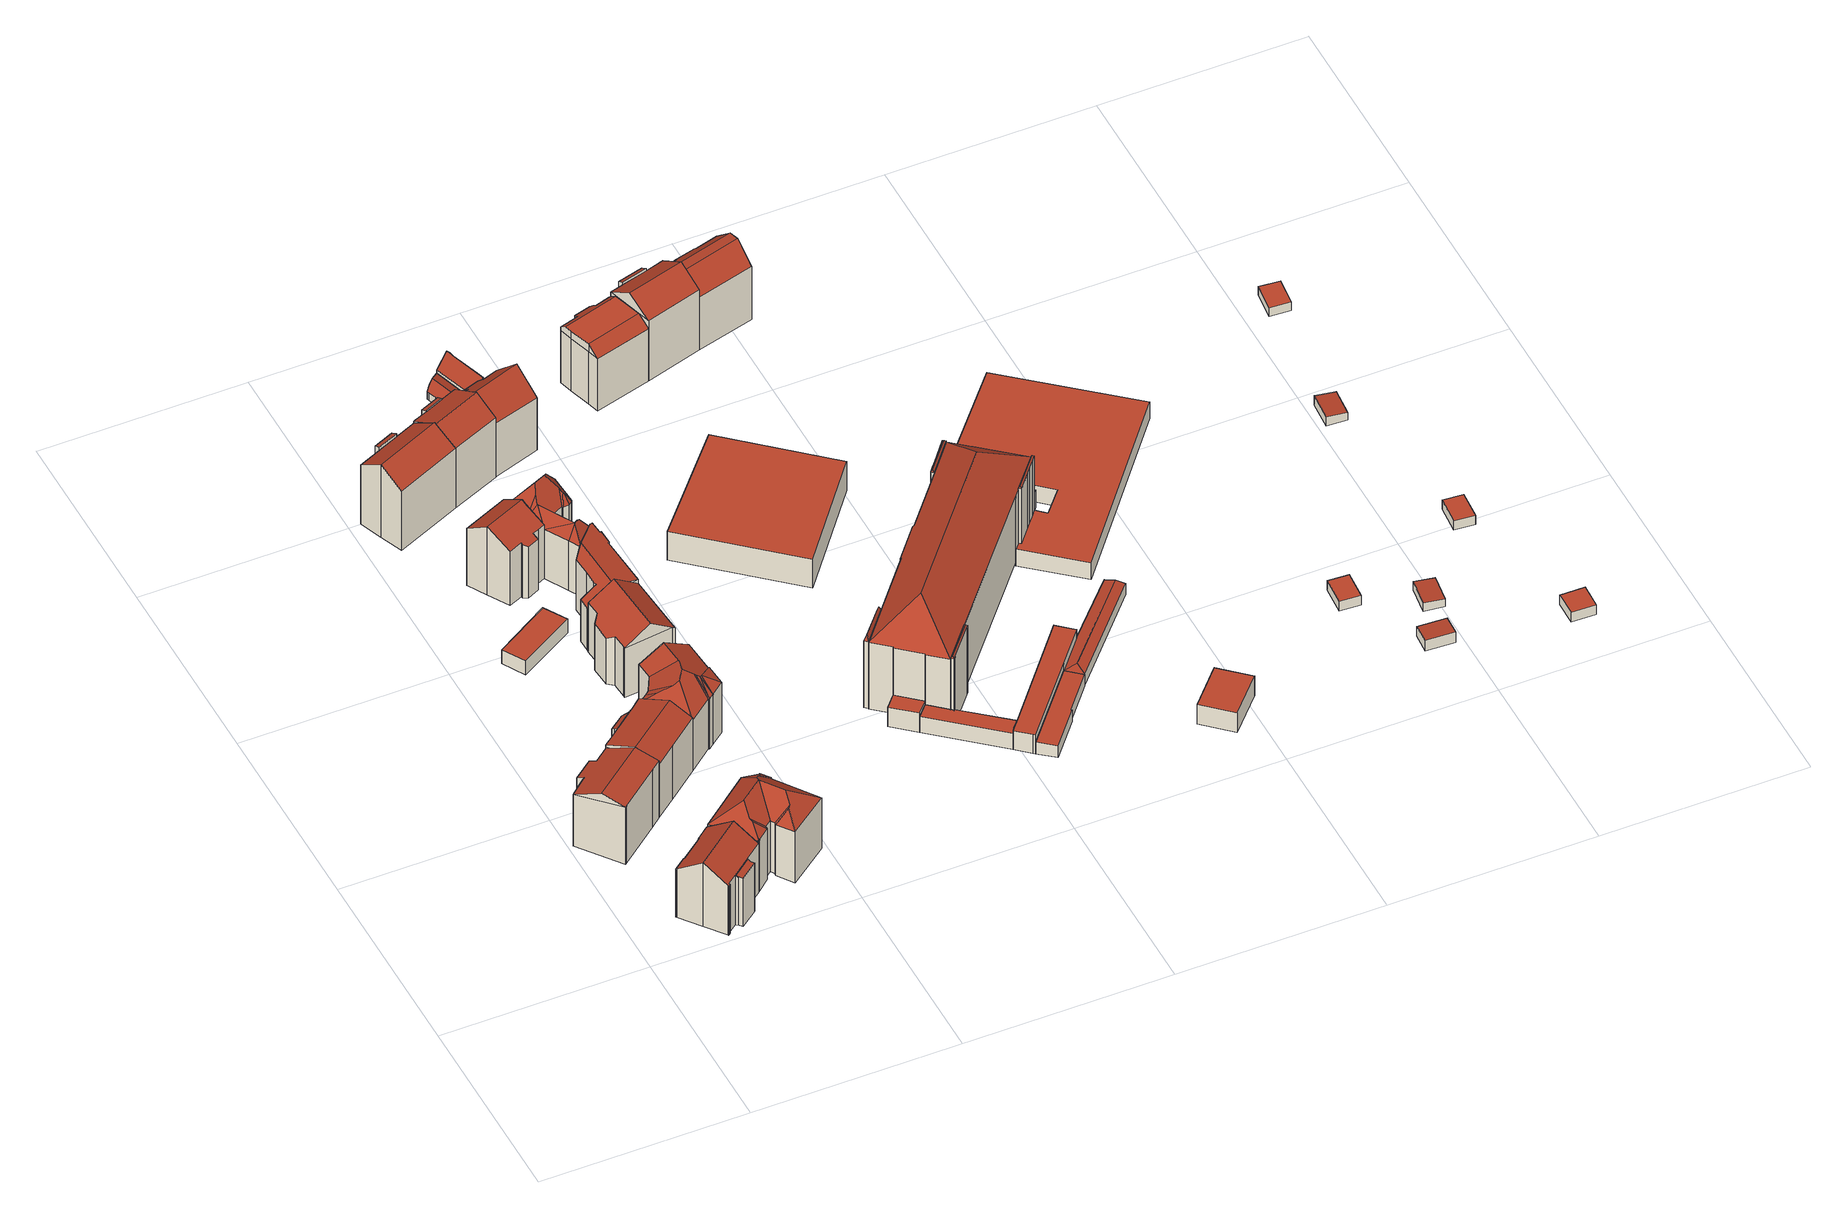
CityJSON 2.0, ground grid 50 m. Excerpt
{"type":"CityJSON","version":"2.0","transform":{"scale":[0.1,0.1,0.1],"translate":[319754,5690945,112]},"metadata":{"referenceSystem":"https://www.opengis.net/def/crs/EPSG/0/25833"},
"CityObjects":{
"building1":{"type":"Building","attributes":{"Dachtyp_tdc":"tdcFreeFormRoof","Gemeindeschluessel":14713000,"Dachneigung":24.59,"QualitaetDacherkennung":32,"Geometrietyp2DReferenz":"3000","function":"31001_9998","roofType":"5000","measuredHeight":18.33},"geometry":[{"type":"MultiSurface","lod":"2","boundaries":[[[0,1,2,3]],[[1,4,5,2]],[[4,6,7,5]],[[6,8,9,7]],[[8,10,11,9]],[[10,12,13,11]],[[12,14,15,13]],[[14,16,17,15]],[[16,18,19,17]],[[18,20,21,19]],[[20,22,23,21]],[[22,0,3,23]],[[16,14,24,25,20,18]],[[24,12,10,8,6,4,1,0,22,25]],[[14,12,24]],[[22,20,25]],[[3,2,5,7,9,11,13,15,17,19,21,23]]],"semantics":{"surfaces":[{"type":"WallSurface"},{"type":"RoofSurface"},{"type":"GroundSurface"}],"values":[0,0,0,0,0,0,0,0,0,0,0,0,1,1,0,0,2]}}]},
"building2":{"type":"Building","attributes":{"Gemeindeschluessel":14713000,"Geometrietyp2DReferenz":"3000","function":"31001_9998","roofType":"9999"},"children":["building2-1","building2-2"]},
"building2-1":{"type":"BuildingPart","attributes":{"Dachtyp_tdc":"tdcGableRoof","Dachneigung":35.66,"QualitaetDacherkennung":69,"Geometrietyp2DReferenz":"3000","roofType":"3100","measuredHeight":18.69},"parents":["building2"],"geometry":[{"type":"MultiSurface","lod":"2","boundaries":[[[26,27,28,29]],[[27,30,31,28]],[[30,32,33,31]],[[32,34,35,33]],[[34,36,37,35]],[[36,38,39,37]],[[38,40,41,39]],[[40,42,43,41]],[[42,44,45,43]],[[44,46,47,45]],[[46,48,49,47]],[[48,50,51,49]],[[50,52,53,51]],[[52,54,55,53]],[[54,56,57,55]],[[56,58,59,57]],[[58,60,61,59]],[[60,62,63,61]],[[62,64,63]],[[58,56,54,52,50,48,46,44,42,40]],[[40,38,36,34,32,30,27,26,65,66,62,60,58]],[[67,29,28,31,33,35,37,39,41,43,45,47,49,51,53,55,57,59,61,63]],[[66,68,64,62]],[[68,67,63,64]],[[65,68,66]],[[26,29,67,68,65]]],"semantics":{"surfaces":[{"type":"WallSurface"},{"type":"RoofSurface"},{"type":"GroundSurface"},{"type":"ClosureSurface"}],"values":[0,0,0,0,0,0,0,0,0,0,0,0,0,0,0,0,0,0,0,1,1,2,0,3,0,3]}}]},
"building2-2":{"type":"BuildingPart","attributes":{"Dachtyp_tdc":"tdcPolyFlatRoof","Dachneigung":5.34,"QualitaetDacherkennung":40,"Geometrietyp2DReferenz":"3000","roofType":"2100","measuredHeight":14.3},"parents":["building2"],"geometry":[{"type":"MultiSurface","lod":"2","boundaries":[[[69,70,71,64,68,65,72]],[[29,67,63,73,74,75]],[[64,71,73,63]],[[71,70,74,73]],[[70,69,75,74]],[[69,72,26,29,75]],[[65,26,72]],[[67,29,26,65,68]],[[63,67,68,64]]],"semantics":{"surfaces":[{"type":"RoofSurface"},{"type":"GroundSurface"},{"type":"WallSurface"},{"type":"ClosureSurface"}],"values":[0,1,2,2,2,2,2,3,3]}}]},
"building3":{"type":"Building","attributes":{"Gemeindeschluessel":14713000,"Geometrietyp2DReferenz":"3000","function":"31001_9998","roofType":"9999"},"children":["building3-1","building3-2"]},
"building3-1":{"type":"BuildingPart","attributes":{"Dachtyp_tdc":"tdcPolyFlatRoof","Dachneigung":39.1,"QualitaetDacherkennung":21,"Geometrietyp2DReferenz":"3000","roofType":"2100","measuredHeight":15.84},"parents":["building3"],"geometry":[{"type":"MultiSurface","lod":"2","boundaries":[[[76,77,78,79,80]],[[77,81,82,78]],[[81,83,84,82]],[[83,85,86,87,84]],[[83,81,77,76,85]],[[87,79,78,82,84]],[[80,79,87,86]],[[80,86,85,76]]],"semantics":{"surfaces":[{"type":"WallSurface"},{"type":"RoofSurface"},{"type":"GroundSurface"},{"type":"ClosureSurface"}],"values":[0,0,0,0,1,2,3,3]}}]},
"building3-2":{"type":"BuildingPart","attributes":{"Dachtyp_tdc":"tdcGableRoof","Dachneigung":18.56,"QualitaetDacherkennung":28,"Geometrietyp2DReferenz":"3000","roofType":"3100","measuredHeight":18.37},"parents":["building3"],"geometry":[{"type":"MultiSurface","lod":"2","boundaries":[[[88,89,90,13]],[[89,80,79,90]],[[86,91,92,87]],[[91,93,94,92]],[[93,95,96,94]],[[95,97,98,96]],[[97,99,15,98]],[[99,88,13,15]],[[99,97,95,100,101]],[[102,103,104,101,100,105,106,107]],[[86,85,107,106,91]],[[91,106,105,93]],[[93,105,100,95]],[[99,101,104,88]],[[88,104,103,89]],[[89,103,102,80]],[[102,76,80]],[[13,90,79,87,92,94,96,98,15]],[[87,79,80,86]],[[107,85,76,102]],[[80,76,85,86]]],"semantics":{"surfaces":[{"type":"WallSurface"},{"type":"RoofSurface"},{"type":"GroundSurface"},{"type":"ClosureSurface"}],"values":[0,0,0,0,0,0,0,0,1,1,0,0,0,0,0,0,0,2,3,0,3]}}]},
"building4":{"type":"Building","attributes":{"Dachtyp_tdc":"tdcFreeFormRoof","Gemeindeschluessel":14713000,"Dachneigung":37.75,"QualitaetDacherkennung":25,"Geometrietyp2DReferenz":"3000","function":"31001_9998","roofType":"5000","measuredHeight":19.44},"geometry":[{"type":"MultiSurface","lod":"2","boundaries":[[[108,109,110,111]],[[109,112,113,110]],[[112,114,115,113]],[[114,116,117,115]],[[116,118,119,117]],[[118,120,121,119]],[[120,122,123,121]],[[122,124,125,123]],[[124,126,127,125]],[[126,128,129,127]],[[128,130,131,129]],[[130,132,133,131]],[[132,134,135,133]],[[134,136,137,135]],[[136,108,111,137]],[[138,136,134]],[[139,140,141,138,134,132]],[[142,143,139,132,130]],[[144,145,146,142,130,128]],[[144,128,126]],[[145,144,126,124]],[[146,145,124,122]],[[143,142,146,122,120]],[[147,148,143,120,118]],[[149,147,118,116]],[[149,116,114]],[[148,147,149,114,112]],[[140,139,143,148,112,109]],[[141,140,109,108]],[[138,141,108,136]],[[111,110,113,115,117,119,121,123,125,127,129,131,133,135,137]]],"semantics":{"surfaces":[{"type":"WallSurface"},{"type":"RoofSurface"},{"type":"GroundSurface"}],"values":[0,0,0,0,0,0,0,0,0,0,0,0,0,0,0,1,1,1,1,1,1,1,1,1,1,1,1,1,1,1,2]}}]},
"building5":{"type":"Building","attributes":{"Dachtyp_tdc":"tdcPolyFlatRoof","Gemeindeschluessel":14713000,"Dachneigung":0,"QualitaetDacherkennung":66,"Geometrietyp2DReferenz":"3000","function":"31001_9998","roofType":"1000","measuredHeight":4.15},"geometry":[{"type":"MultiSurface","lod":"2","boundaries":[[[150,151,152,153]],[[151,154,155,152]],[[154,156,157,155]],[[156,150,153,157]],[[156,154,151,150]],[[153,152,155,157]]],"semantics":{"surfaces":[{"type":"WallSurface"},{"type":"RoofSurface"},{"type":"GroundSurface"}],"values":[0,0,0,0,1,2]}}]},
"building6":{"type":"Building","attributes":{"Dachtyp_tdc":"tdcFreeFormRoof","Gemeindeschluessel":14713000,"Dachneigung":29.5,"QualitaetDacherkennung":22,"Geometrietyp2DReferenz":"3000","function":"31001_9998","roofType":"5000","measuredHeight":18.64},"geometry":[{"type":"MultiSurface","lod":"2","boundaries":[[[158,159,96,160]],[[159,161,94,96]],[[161,162,163,94]],[[162,164,165,163]],[[164,166,167,165]],[[166,168,169,167]],[[170,171,172,173,166,164]],[[174,170,164,162]],[[174,162,161]],[[171,170,174,161,159]],[[175,172,171,159,158]],[[176,175,158,177]],[[178,179,180]],[[181,179,178]],[[181,177,179]],[[177,181,176]],[[178,180,182]],[[181,178,182,183]],[[184,173,172,175,176,181,183,185]],[[186,184,185]],[[184,186,168]],[[173,184,168,166]],[[169,187,188,189,190,191,192,193,160,96,94,163,165,167]],[[168,186,187,169]],[[186,185,188,187]],[[185,183,189,188]],[[183,182,190,189]],[[182,180,191,190]],[[180,179,192,191]],[[179,177,193,192]],[[177,158,160,193]]],"semantics":{"surfaces":[{"type":"WallSurface"},{"type":"RoofSurface"},{"type":"GroundSurface"}],"values":[0,0,0,0,0,0,1,1,1,1,1,1,1,1,1,1,1,1,1,0,0,1,2,0,0,0,0,0,0,0,0]}}]},
"building7":{"type":"Building","attributes":{"Gemeindeschluessel":14713000,"Geometrietyp2DReferenz":"3000","function":"31001_9998","roofType":"9999"},"children":["building7-1","building7-2"]},
"building7-1":{"type":"BuildingPart","attributes":{"Dachtyp_tdc":"tdcFreeFormRoof","Dachneigung":33.27,"QualitaetDacherkennung":46,"Geometrietyp2DReferenz":"3000","roofType":"5000","measuredHeight":21.29},"parents":["building7"],"geometry":[{"type":"MultiSurface","lod":"2","boundaries":[[[194,195,196,197]],[[195,198,199,196]],[[198,200,201,199]],[[200,202,203,201]],[[202,204,205,203]],[[204,206,207,205]],[[206,208,209,207]],[[208,210,211,209]],[[206,204,202,200]],[[200,198,195,194,212,210,208,206]],[[213,197,196,199,201,203,205,207,209,211]],[[213,211,210,212]],[[194,197,213,212]]],"semantics":{"surfaces":[{"type":"WallSurface"},{"type":"RoofSurface"},{"type":"GroundSurface"},{"type":"ClosureSurface"}],"values":[0,0,0,0,0,0,0,0,1,1,2,3,3]}}]},
"building7-2":{"type":"BuildingPart","attributes":{"Dachtyp_tdc":"tdcPolyFlatRoof","Dachneigung":26.82,"QualitaetDacherkennung":25,"Geometrietyp2DReferenz":"3000","roofType":"2100","measuredHeight":18.29},"parents":["building7"],"geometry":[{"type":"MultiSurface","lod":"2","boundaries":[[[214,215,216,211,210]],[[215,217,218,216]],[[217,219,194,197,218]],[[220,219,217,215,214]],[[211,216,218,197,213]],[[212,194,219,220]],[[212,213,197,194]],[[210,212,220,214]],[[210,211,213,212]]],"semantics":{"surfaces":[{"type":"WallSurface"},{"type":"RoofSurface"},{"type":"GroundSurface"},{"type":"ClosureSurface"}],"values":[0,0,0,1,2,0,3,0,3]}}]},
"building8":{"type":"Building","attributes":{"Dachtyp_tdc":"tdcGableRoof","Gemeindeschluessel":14713000,"Dachneigung":34.2,"QualitaetDacherkennung":53,"Geometrietyp2DReferenz":"3000","function":"31001_9998","roofType":"3100","measuredHeight":19.84},"geometry":[{"type":"MultiSurface","lod":"2","boundaries":[[[221,222,223,224]],[[222,225,226,223]],[[225,227,228,226]],[[227,229,230,228]],[[229,231,232,230]],[[231,233,234,232]],[[233,235,236,234]],[[235,237,238,236]],[[237,239,240,238]],[[239,241,242,240]],[[241,243,244,242]],[[243,245,246,244]],[[245,247,248,246]],[[247,221,224,248]],[[243,241,239,237,235]],[[235,233,231,229,227,225,222,221,247,245,243]],[[224,223,226,228,230,232,234,236,238,240,242,244,246,248]]],"semantics":{"surfaces":[{"type":"WallSurface"},{"type":"RoofSurface"},{"type":"GroundSurface"}],"values":[0,0,0,0,0,0,0,0,0,0,0,0,0,0,1,1,2]}}]},
"building9":{"type":"Building","attributes":{"Dachtyp_tdc":"tdcFreeFormRoof","Gemeindeschluessel":14713000,"Dachneigung":34.07,"QualitaetDacherkennung":71,"Geometrietyp2DReferenz":"3000","function":"31001_9998","roofType":"5000","measuredHeight":18.64},"geometry":[{"type":"MultiSurface","lod":"2","boundaries":[[[249,250,251,252]],[[250,253,254,251]],[[253,255,256,254]],[[255,257,258,256]],[[257,259,260,258]],[[259,261,262,260]],[[261,263,264,262]],[[263,265,266,264]],[[265,267,268,266]],[[267,249,252,268]],[[259,257,255,269,270]],[[265,263,261,270,269,253,250,249,267]],[[255,253,269]],[[261,259,270]],[[252,251,254,256,258,260,262,264,266,268]]],"semantics":{"surfaces":[{"type":"WallSurface"},{"type":"RoofSurface"},{"type":"GroundSurface"}],"values":[0,0,0,0,0,0,0,0,0,0,1,1,0,0,2]}}]},
"building10":{"type":"Building","attributes":{"Dachtyp_tdc":"tdcFreeFormRoof","Gemeindeschluessel":14713000,"Dachneigung":10.18,"QualitaetDacherkennung":48,"Geometrietyp2DReferenz":"3000","function":"31001_9998","roofType":"5000","measuredHeight":16.4},"geometry":[{"type":"MultiSurface","lod":"2","boundaries":[[[271,272,273,274]],[[272,275,276,273]],[[275,277,278,276]],[[277,279,280,278]],[[279,281,282,280]],[[281,283,284,282]],[[283,285,286,284]],[[285,287,288,286]],[[287,289,290,288]],[[289,291,292,290]],[[291,293,294,292]],[[293,295,296,294]],[[295,297,298,296]],[[297,299,300,298]],[[299,301,302,300]],[[301,271,274,302]],[[283,281,279,277,303,304,289,287,285]],[[299,297,295,293,291,304,303,275,272,271,301]],[[291,289,304]],[[277,275,303]],[[274,273,276,278,280,282,284,286,288,290,292,294,296,298,300,302]]],"semantics":{"surfaces":[{"type":"WallSurface"},{"type":"RoofSurface"},{"type":"GroundSurface"}],"values":[0,0,0,0,0,0,0,0,0,0,0,0,0,0,0,0,1,1,0,0,2]}}]},
"building11":{"type":"Building","attributes":{"Dachtyp_tdc":"tdcFreeFormRoof","Gemeindeschluessel":14713000,"Dachneigung":54.29,"QualitaetDacherkennung":7,"Geometrietyp2DReferenz":"3000","function":"31001_9998","roofType":"5000","measuredHeight":21.18},"geometry":[{"type":"MultiSurface","lod":"2","boundaries":[[[305,306,307,308]],[[306,309,248,307]],[[309,310,246,248]],[[310,311,242,246]],[[311,312,313,242]],[[312,314,315,313]],[[314,316,317,315]],[[316,318,319,317]],[[318,320,321,319]],[[320,322,323,321]],[[322,324,325,323]],[[324,326,327,325]],[[326,328,329,327]],[[328,330,331,329]],[[330,332,333,331]],[[332,305,308,333]],[[334,332,330]],[[335,334,330,328]],[[336,337,335,328,326]],[[338,339,340,341,336,326,324]],[[342,338,324,322]],[[343,342,322,320]],[[344,343,320,318]],[[344,318,316]],[[345,339,338,342,343,344,316,314]],[[345,314,312]],[[340,339,345,312,311]],[[341,340,311,310]],[[310,336,341]],[[309,336,310]],[[309,337,336]],[[306,337,309]],[[337,306,305]],[[334,335,337,305,332]],[[308,307,248,246,242,313,315,317,319,321,323,325,327,329,331,333]]],"semantics":{"surfaces":[{"type":"WallSurface"},{"type":"RoofSurface"},{"type":"GroundSurface"}],"values":[0,0,0,0,0,0,0,0,0,0,0,0,0,0,0,0,1,1,1,1,1,1,1,1,1,1,1,1,1,1,1,1,1,1,2]}}]},
"building12":{"type":"Building","attributes":{"Gemeindeschluessel":14713000,"Geometrietyp2DReferenz":"3000","function":"31001_9998","roofType":"9999"},"children":["building12-1","building12-2"]},
"building12-1":{"type":"BuildingPart","attributes":{"Dachtyp_tdc":"tdcPolyFlatRoof","Dachneigung":20.94,"QualitaetDacherkennung":25,"Geometrietyp2DReferenz":"3000","roofType":"2100","measuredHeight":18.13},"parents":["building12"],"geometry":[{"type":"MultiSurface","lod":"2","boundaries":[[[346,347,348,349,350,351]],[[347,352,353,348]],[[352,354,355,356,357,353]],[[354,352,347,346]],[[349,348,353,357]],[[351,355,354,346]],[[350,349,357,356]],[[350,356,355,351]]],"semantics":{"surfaces":[{"type":"WallSurface"},{"type":"RoofSurface"},{"type":"GroundSurface"},{"type":"ClosureSurface"}],"values":[0,0,0,1,2,0,3,3]}}]},
"building12-2":{"type":"BuildingPart","attributes":{"Dachtyp_tdc":"tdcGableRoof","Dachneigung":27.41,"QualitaetDacherkennung":48,"Geometrietyp2DReferenz":"3000","roofType":"3100","measuredHeight":21.18},"parents":["building12"],"geometry":[{"type":"MultiSurface","lod":"2","boundaries":[[[358,350,349,359]],[[356,360,361,357]],[[360,362,363,361]],[[362,202,203,363]],[[202,198,199,203]],[[198,358,359,199]],[[351,364,365,366,367,368,355]],[[362,367,366,202]],[[202,366,365,198]],[[356,355,368,360]],[[360,368,367,362]],[[198,365,364,358]],[[358,364,351,350]],[[359,349,357,361,363,203,199]],[[357,349,350,356]],[[350,351,355,356]]],"semantics":{"surfaces":[{"type":"WallSurface"},{"type":"RoofSurface"},{"type":"GroundSurface"},{"type":"ClosureSurface"}],"values":[0,0,0,0,0,0,1,1,0,0,0,0,0,2,3,3]}}]},
"building13":{"type":"Building","attributes":{"Dachtyp_tdc":"tdcFreeFormRoof","Gemeindeschluessel":14713000,"Dachneigung":44.97,"QualitaetDacherkennung":55,"Geometrietyp2DReferenz":"3000","function":"31001_9998","roofType":"5000","measuredHeight":21.34},"geometry":[{"type":"MultiSurface","lod":"2","boundaries":[[[369,370,371,372]],[[370,373,374,371]],[[373,375,376,374]],[[375,377,378,376]],[[377,379,380,378]],[[379,381,382,380]],[[381,383,384,382]],[[383,385,386,384]],[[385,369,372,386]],[[385,383,387,388]],[[387,381,379,377,375,373,370,369,388]],[[383,381,387]],[[369,385,388]],[[372,371,374,376,378,380,382,384,386]]],"semantics":{"surfaces":[{"type":"WallSurface"},{"type":"RoofSurface"},{"type":"GroundSurface"}],"values":[0,0,0,0,0,0,0,0,0,1,1,0,0,2]}}]},
"building14":{"type":"Building","attributes":{"Dachtyp_tdc":"tdcFreeFormRoof","Gemeindeschluessel":14713000,"Dachneigung":23.3,"QualitaetDacherkennung":11,"Geometrietyp2DReferenz":"3000","function":"31001_9998","roofType":"5000","measuredHeight":3.18},"geometry":[{"type":"MultiSurface","lod":"2","boundaries":[[[389,390,391,392,393,394,395,396,397]],[[398,393,392]],[[390,399,391]],[[400,401,402,403,404,405,406,407,408,409]],[[394,393,401,400]],[[393,398,402,401]],[[398,410,403,402]],[[410,399,404,403]],[[399,390,405,404]],[[390,389,406,405]],[[389,397,407,406]],[[397,396,408,407]],[[396,395,409,408]],[[395,394,400,409]],[[391,399,410,398,392]]],"semantics":{"surfaces":[{"type":"RoofSurface"},{"type":"WallSurface"},{"type":"GroundSurface"}],"values":[0,1,1,2,1,1,1,1,1,1,1,1,1,1,0]}}]},
"building15":{"type":"Building","attributes":{"Dachtyp_tdc":"tdcPolyFlatRoof","Gemeindeschluessel":14713000,"Dachneigung":19.29,"QualitaetDacherkennung":33,"Geometrietyp2DReferenz":"3000","function":"31001_9998","roofType":"2100","measuredHeight":3},"geometry":[{"type":"MultiSurface","lod":"2","boundaries":[[[411,412,413,414]],[[412,415,416,413]],[[415,417,418,416]],[[417,419,420,418]],[[419,421,422,420]],[[421,423,424,422]],[[423,411,414,424]],[[423,421,419,417,415,412,411]],[[414,413,416,418,420,422,424]]],"semantics":{"surfaces":[{"type":"WallSurface"},{"type":"RoofSurface"},{"type":"GroundSurface"}],"values":[0,0,0,0,0,0,0,1,2]}}]},
"building16":{"type":"Building","attributes":{"Dachtyp_tdc":"tdcPolyFlatRoof","Gemeindeschluessel":14713000,"Dachneigung":0,"QualitaetDacherkennung":64,"Geometrietyp2DReferenz":"3000","function":"31001_9998","roofType":"1000","measuredHeight":3},"geometry":[{"type":"MultiSurface","lod":"2","boundaries":[[[425,426,427,428]],[[426,429,430,427]],[[429,431,432,430]],[[431,433,434,432]],[[433,435,436,434]],[[435,437,438,436]],[[437,439,440,438]],[[439,441,442,440]],[[441,443,444,442]],[[443,425,428,444]],[[443,441,439,437,435,433,431,429,426,425]],[[428,427,430,432,434,436,438,440,442,444]]],"semantics":{"surfaces":[{"type":"WallSurface"},{"type":"RoofSurface"},{"type":"GroundSurface"}],"values":[0,0,0,0,0,0,0,0,0,0,1,2]}}]},
"building17":{"type":"Building","attributes":{"Gemeindeschluessel":14713000,"Dachneigung":90,"Dachorientierung":0,"MittlereTraufHoehe":118.52,"QualitaetDacherkennung":98,"ObjektHoehe":4.76,"BodenHoehe":113.76,"Geometrietyp2DReferenz":"3000","AbsoluteHoehe":118.52,"Dachflaeche":82.39,"function":"31001_9998","roofType":"1000","measuredHeight":4.76,"storeysAboveGround":2},"geometry":[{"type":"MultiSurface","lod":"2","boundaries":[[[445,446,447,448]],[[446,449,450,447]],[[449,451,452,450]],[[451,453,454,452]],[[453,455,456,454]],[[455,457,458,456]],[[457,459,460,458]],[[459,445,448,460]],[[459,457,455,453,451,449,446,445]],[[448,447,450,452,454,456,458,460]]],"semantics":{"surfaces":[{"type":"WallSurface"},{"type":"RoofSurface"},{"type":"GroundSurface"}],"values":[0,0,0,0,0,0,0,0,1,2]}}]},
"building18":{"type":"Building","attributes":{"Dachtyp_tdc":"tdcPolyFlatRoof","Gemeindeschluessel":14713000,"Dachneigung":0,"QualitaetDacherkennung":7,"Geometrietyp2DReferenz":"3000","function":"31001_9998","roofType":"1000","measuredHeight":8.54},"geometry":[{"type":"MultiSurface","lod":"2","boundaries":[[[461,462,463,464]],[[462,465,466,463]],[[465,467,468,466]],[[467,461,464,468]],[[467,465,462,461]],[[464,463,466,468]]],"semantics":{"surfaces":[{"type":"WallSurface"},{"type":"RoofSurface"},{"type":"GroundSurface"}],"values":[0,0,0,0,1,2]}}]},
"building19":{"type":"Building","attributes":{"Dachtyp_tdc":"tdcFreeFormRoof","Gemeindeschluessel":14713000,"Dachneigung":1.02,"QualitaetDacherkennung":56,"Geometrietyp2DReferenz":"3000","function":"31001_9998","roofType":"5000","measuredHeight":17.61},"geometry":[{"type":"MultiSurface","lod":"2","boundaries":[[[469,470,471,472]],[[470,473,474,471]],[[473,475,476,474]],[[475,477,478,476]],[[477,479,480,478]],[[479,481,482,480]],[[481,483,484,482]],[[483,485,486,484]],[[485,487,488,486]],[[487,489,490,488]],[[489,491,492,490]],[[491,493,494,492]],[[493,469,472,494]],[[485,495,496,497]],[[498,499,500,501,475,473,502,503,504,505,506]],[[495,506,505,507,496]],[[489,496,507,491]],[[491,507,505,504,493]],[[493,504,503,469]],[[469,503,502,470]],[[470,502,473]],[[475,501,477]],[[477,501,500,479]],[[479,500,499,481]],[[481,499,498,483]],[[483,498,506,495,485]],[[487,497,496,489]],[[485,497,487]],[[472,471,474,476,478,480,482,484,486,488,490,492,494]]],"semantics":{"surfaces":[{"type":"WallSurface"},{"type":"RoofSurface"},{"type":"GroundSurface"}],"values":[0,0,0,0,0,0,0,0,0,0,0,0,0,1,1,1,0,0,0,0,0,0,0,0,0,0,0,0,2]}}]},
"building20":{"type":"Building","attributes":{"Gemeindeschluessel":14713000,"Dachneigung":90,"Dachorientierung":0,"MittlereTraufHoehe":117.15,"QualitaetDacherkennung":100,"ObjektHoehe":3.31,"BodenHoehe":113.84,"Geometrietyp2DReferenz":"3000","AbsoluteHoehe":117.15,"Dachflaeche":109,"function":"31001_9998","roofType":"1000","measuredHeight":3.31,"storeysAboveGround":1},"geometry":[{"type":"MultiSurface","lod":"2","boundaries":[[[508,509,510,511]],[[509,512,513,510]],[[512,514,515,513]],[[514,516,517,515]],[[516,518,519,517]],[[518,508,511,519]],[[518,516,514,512,509,508]],[[511,510,513,515,517,519]]],"semantics":{"surfaces":[{"type":"WallSurface"},{"type":"RoofSurface"},{"type":"GroundSurface"}],"values":[0,0,0,0,0,0,1,2]}}]},
"building21":{"type":"Building","attributes":{"Gemeindeschluessel":14713000,"Dachneigung":90,"Dachorientierung":0,"MittlereTraufHoehe":119.3,"QualitaetDacherkennung":93,"ObjektHoehe":5.52,"BodenHoehe":113.78,"Geometrietyp2DReferenz":"3000","AbsoluteHoehe":119.3,"Dachflaeche":171.96,"function":"31001_9998","roofType":"1000","measuredHeight":5.52,"storeysAboveGround":2},"geometry":[{"type":"MultiSurface","lod":"2","boundaries":[[[520,521,456,458]],[[521,522,523,456]],[[522,524,525,523]],[[524,526,527,525]],[[526,528,529,527]],[[528,530,511,529]],[[530,531,519,511]],[[531,532,533,519]],[[532,534,460,533]],[[534,520,458,460]],[[534,532,531,530,528,526,524,522,521,520]],[[458,456,523,525,527,529,511,519,533,460]]],"semantics":{"surfaces":[{"type":"WallSurface"},{"type":"RoofSurface"},{"type":"GroundSurface"}],"values":[0,0,0,0,0,0,0,0,0,0,1,2]}}]},
"building22":{"type":"Building","attributes":{"Gemeindeschluessel":14713000,"Geometrietyp2DReferenz":"3000","function":"31001_9998","roofType":"9999"},"children":["building22-1","building22-2","building22-3","building22-4","building22-5","building22-6"]},
"building22-1":{"type":"BuildingPart","attributes":{"Dachtyp_tdc":"tdcFreeFormRoof","Dachneigung":69.17,"QualitaetDacherkennung":12,"Geometrietyp2DReferenz":"3000","roofType":"5000","measuredHeight":21.01},"parents":["building22"],"geometry":[{"type":"MultiSurface","lod":"2","boundaries":[[[535,536,537,538]],[[536,539,540,537]],[[539,541,542,543,540]],[[544,545,546,547,548]],[[545,535,538,546]],[[541,539,549]],[[539,536,535,550,549]],[[535,545,550]],[[545,544,541,549,550]],[[538,537,540,543,547,546]],[[548,542,541,544]],[[548,547,543,542]]],"semantics":{"surfaces":[{"type":"WallSurface"},{"type":"RoofSurface"},{"type":"GroundSurface"},{"type":"ClosureSurface"}],"values":[0,0,0,0,0,1,1,1,1,2,0,3]}}]},
"building22-2":{"type":"BuildingPart","attributes":{"Dachtyp_tdc":"tdcHipRoof","Dachneigung":41.57,"QualitaetDacherkennung":63,"Geometrietyp2DReferenz":"3000","roofType":"3200","measuredHeight":27.51},"parents":["building22"],"geometry":[{"type":"MultiSurface","lod":"2","boundaries":[[[551,552,553,554,555,556]],[[557,558,559,560,551,556,561]],[[555,562,563,564,565,566,542,548,561,556]],[[567,568,569,570,571,572,573,574,575,576,577,578,579,580,450,581,582,583,547,543]],[[566,565,568,567]],[[565,564,569,568]],[[564,563,570,569]],[[563,562,571,570]],[[555,554,573,572]],[[554,553,574,573]],[[553,552,575,574]],[[552,551,576,575]],[[560,559,578,577]],[[559,558,579,578]],[[557,584,585,450,580]],[[586,587,583,582,588]],[[587,548,547,583]],[[542,566,567,543]],[[548,587,586,589,584,557,561]],[[555,572,571,562]],[[577,576,551,560]],[[580,579,558,557]],[[590,585,584,589]],[[590,581,450,585]],[[588,590,589,586]],[[588,582,581,590]],[[542,543,547,548]]],"semantics":{"surfaces":[{"type":"RoofSurface"},{"type":"GroundSurface"},{"type":"WallSurface"},{"type":"ClosureSurface"}],"values":[0,0,0,1,2,2,2,2,2,2,2,2,2,2,2,2,2,2,0,3,3,3,2,3,2,3,3]}}]},
"building22-3":{"type":"BuildingPart","attributes":{"Dachtyp_tdc":"tdcFreeFormRoof","Dachneigung":42.84,"QualitaetDacherkennung":12,"Geometrietyp2DReferenz":"3000","roofType":"5000","measuredHeight":20.07},"parents":["building22"],"geometry":[{"type":"MultiSurface","lod":"2","boundaries":[[[591,592,593,594]],[[592,595,452,593]],[[595,596,580,452]],[[596,557,580]],[[597,598,599,579,558]],[[598,591,594,599]],[[596,595,600]],[[595,592,591,598,601,600]],[[598,597,601]],[[597,596,600,601]],[[594,593,452,580,579,599]],[[558,557,596,597]],[[558,579,580,557]]],"semantics":{"surfaces":[{"type":"WallSurface"},{"type":"RoofSurface"},{"type":"GroundSurface"},{"type":"ClosureSurface"}],"values":[0,0,0,0,0,0,1,1,1,1,2,0,3]}}]},
"building22-4":{"type":"BuildingPart","attributes":{"Dachtyp_tdc":"tdcPolyFlatRoof","Dachneigung":0,"QualitaetDacherkennung":57,"Geometrietyp2DReferenz":"3000","roofType":"1000","measuredHeight":5.59},"parents":["building22"],"geometry":[{"type":"MultiSurface","lod":"2","boundaries":[[[588,602,603,585,590]],[[581,450,448,604,582]],[[585,603,448,450]],[[603,602,604,448]],[[602,588,582,604]],[[450,581,590,585]],[[581,582,588,590]]],"semantics":{"surfaces":[{"type":"RoofSurface"},{"type":"GroundSurface"},{"type":"WallSurface"},{"type":"ClosureSurface"}],"values":[0,1,2,2,2,3,3]}}]},
"building22-5":{"type":"BuildingPart","attributes":{"Dachtyp_tdc":"tdcFreeFormRoof","Dachneigung":44.75,"QualitaetDacherkennung":19,"Geometrietyp2DReferenz":"3000","roofType":"5000","measuredHeight":20.05},"parents":["building22"],"geometry":[{"type":"MultiSurface","lod":"2","boundaries":[[[605,606,555,572,607]],[[608,609,610,571,562]],[[609,611,612,610]],[[611,613,614,612]],[[613,605,607,614]],[[609,608,615]],[[608,606,616,615]],[[606,605,616]],[[605,613,611,609,615,616]],[[607,572,571,610,612,614]],[[562,555,606,608]],[[562,571,572,555]]],"semantics":{"surfaces":[{"type":"WallSurface"},{"type":"RoofSurface"},{"type":"GroundSurface"},{"type":"ClosureSurface"}],"values":[0,0,0,0,0,1,1,1,1,2,0,3]}}]},
"building22-6":{"type":"BuildingPart","attributes":{"Dachtyp_tdc":"tdcFreeFormRoof","Dachneigung":47.29,"QualitaetDacherkennung":14,"Geometrietyp2DReferenz":"3000","roofType":"5000","measuredHeight":19.94},"parents":["building22"],"geometry":[{"type":"MultiSurface","lod":"2","boundaries":[[[617,618,619,620]],[[618,621,622,619]],[[621,623,624,622]],[[623,625,626,624]],[[625,627,560,577,626]],[[628,576,551]],[[628,617,620,576]],[[627,625,629]],[[625,623,621,618,617,630,629]],[[617,628,630]],[[628,627,629,630]],[[620,619,622,624,626,577,576]],[[551,560,627,628]],[[551,576,577,560]]],"semantics":{"surfaces":[{"type":"WallSurface"},{"type":"RoofSurface"},{"type":"GroundSurface"},{"type":"ClosureSurface"}],"values":[0,0,0,0,0,0,0,1,1,1,1,2,0,3]}}]},
"building23":{"type":"Building","attributes":{"Gemeindeschluessel":14713000,"Geometrietyp2DReferenz":"3000","function":"31001_9998","roofType":"9999"},"children":["building23-1","building23-2"]},
"building23-1":{"type":"BuildingPart","attributes":{"Dachtyp_tdc":"tdcPolyFlatRoof","Dachneigung":24.64,"QualitaetDacherkennung":32,"Geometrietyp2DReferenz":"3000","roofType":"2100","measuredHeight":18.22},"parents":["building23"],"geometry":[{"type":"MultiSurface","lod":"2","boundaries":[[[631,632,633,634,635]],[[636,637,638,639,640]],[[637,631,635,638]],[[637,636,632,631]],[[635,634,639,638]],[[640,633,632,636]],[[640,639,634,633]]],"semantics":{"surfaces":[{"type":"WallSurface"},{"type":"RoofSurface"},{"type":"GroundSurface"},{"type":"ClosureSurface"}],"values":[0,0,0,1,2,0,3]}}]},
"building23-2":{"type":"BuildingPart","attributes":{"Dachtyp_tdc":"tdcGableRoof","Dachneigung":33.36,"QualitaetDacherkennung":67,"Geometrietyp2DReferenz":"3000","roofType":"3100","measuredHeight":21.67},"parents":["building23"],"geometry":[{"type":"MultiSurface","lod":"2","boundaries":[[[641,642,484,486]],[[642,643,644,484]],[[643,640,639,644]],[[633,645,646,634]],[[645,647,648,646]],[[647,649,650,648]],[[649,641,486,650]],[[651,652,653,654]],[[640,655,642,653,652,647,645,633]],[[642,655,643]],[[641,654,653,642]],[[643,655,640]],[[649,651,654,641]],[[647,652,651,649]],[[486,484,644,639,634,646,648,650]],[[634,639,640,633]]],"semantics":{"surfaces":[{"type":"WallSurface"},{"type":"RoofSurface"},{"type":"GroundSurface"},{"type":"ClosureSurface"}],"values":[0,0,0,0,0,0,0,1,1,0,0,0,0,0,2,3]}}]},
"building24":{"type":"Building","attributes":{"Gemeindeschluessel":14713000,"Dachneigung":77.56,"Dachorientierung":42.58,"MittlereTraufHoehe":117.2,"QualitaetDacherkennung":75,"ObjektHoehe":3.81,"BodenHoehe":113.86,"Geometrietyp2DReferenz":"3000","AbsoluteHoehe":117.67,"Dachflaeche":146.97,"function":"31001_9998","roofType":"5000","measuredHeight":3.81,"storeysAboveGround":1},"geometry":[{"type":"MultiSurface","lod":"2","boundaries":[[[509,508,656,657]],[[508,658,659,656]],[[658,660,661,659]],[[660,662,663,661]],[[662,664,665,663]],[[664,666,667,665]],[[666,509,657,667]],[[668,664,662,660,658,508]],[[668,508,509]],[[668,509,666,664]],[[657,656,659,661,663,665,667]]],"semantics":{"surfaces":[{"type":"WallSurface"},{"type":"RoofSurface"},{"type":"GroundSurface"}],"values":[0,0,0,0,0,0,0,1,1,1,2]}}]},
"building25":{"type":"Building","attributes":{"Dachtyp_tdc":"tdcCutGableRoof","Gemeindeschluessel":14713000,"Dachneigung":44.09,"QualitaetDacherkennung":50,"Geometrietyp2DReferenz":"3000","function":"31001_9998","roofType":"9999","measuredHeight":20.11},"geometry":[{"type":"MultiSurface","lod":"2","boundaries":[[[669,670,671,648]],[[670,672,673,671]],[[672,674,675,673]],[[674,676,677,675]],[[676,678,679,677]],[[678,680,681,679]],[[680,682,683,681]],[[682,684,685,683]],[[684,686,687,685]],[[686,688,650,687]],[[688,689,690,650]],[[689,691,692,690]],[[691,669,648,692]],[[682,680,678,676,674,672,670,669,691]],[[689,688,686,684]],[[691,689,684,682]],[[648,671,673,675,677,679,681,683,685,687,650,690,692]]],"semantics":{"surfaces":[{"type":"WallSurface"},{"type":"RoofSurface"},{"type":"GroundSurface"}],"values":[0,0,0,0,0,0,0,0,0,0,0,0,0,1,1,1,2]}}]},
"building26":{"type":"Building","attributes":{"Dachtyp_tdc":"tdcPolyFlatRoof","Gemeindeschluessel":14713000,"Dachneigung":0,"QualitaetDacherkennung":82,"Geometrietyp2DReferenz":"3000","function":"31001_9998","roofType":"1000","measuredHeight":5.74},"geometry":[{"type":"MultiSurface","lod":"2","boundaries":[[[693,694,695,696]],[[694,697,698,695]],[[697,699,700,698]],[[699,693,696,700]],[[699,697,694,693]],[[696,695,698,700]]],"semantics":{"surfaces":[{"type":"WallSurface"},{"type":"RoofSurface"},{"type":"GroundSurface"}],"values":[0,0,0,0,1,2]}}]},
"building27":{"type":"Building","attributes":{"Dachtyp_tdc":"tdcPolyFlatRoof","Gemeindeschluessel":14713000,"Dachneigung":3.53,"QualitaetDacherkennung":47,"Geometrietyp2DReferenz":"3000","function":"31001_9998","roofType":"2100","measuredHeight":5.38},"geometry":[{"type":"MultiSurface","lod":"2","boundaries":[[[701,702,703,704]],[[702,705,706,703]],[[705,707,708,706]],[[707,709,710,708]],[[709,701,704,710]],[[709,707,705,702,701]],[[704,703,706,708,710]]],"semantics":{"surfaces":[{"type":"WallSurface"},{"type":"RoofSurface"},{"type":"GroundSurface"}],"values":[0,0,0,0,0,1,2]}}]},
"building28":{"type":"Building","attributes":{"Dachtyp_tdc":"tdcPolyFlatRoof","Gemeindeschluessel":14713000,"Dachneigung":0,"QualitaetDacherkennung":5,"Geometrietyp2DReferenz":"3000","function":"31001_3021","roofType":"1000","measuredHeight":4.87},"geometry":[{"type":"MultiSurface","lod":"2","boundaries":[[[711,712,713,714]],[[712,715,716,713]],[[715,717,718,716]],[[717,719,720,718]],[[719,721,722,720]],[[721,723,724,722]],[[723,725,726,724]],[[725,727,728,726]],[[727,729,730,728]],[[729,731,732,730]],[[731,733,734,732]],[[733,735,736,734]],[[735,737,738,736]],[[737,711,714,738]],[[737,735,733,731,729,727,725,723,721,719,717,715,712,711]],[[714,713,716,718,720,722,724,726,728,730,732,734,736,738]]],"semantics":{"surfaces":[{"type":"WallSurface"},{"type":"RoofSurface"},{"type":"GroundSurface"}],"values":[0,0,0,0,0,0,0,0,0,0,0,0,0,0,1,2]}}]},
"building29":{"type":"Building","attributes":{"Dachtyp_tdc":"tdcPolyFlatRoof","Gemeindeschluessel":14713000,"Dachneigung":0,"QualitaetDacherkennung":81,"Geometrietyp2DReferenz":"3000","function":"31001_9998","roofType":"1000","measuredHeight":2.73},"geometry":[{"type":"MultiSurface","lod":"2","boundaries":[[[739,740,741,742]],[[740,743,744,741]],[[743,745,746,744]],[[745,739,742,746]],[[745,743,740,739]],[[742,741,744,746]]],"semantics":{"surfaces":[{"type":"WallSurface"},{"type":"RoofSurface"},{"type":"GroundSurface"}],"values":[0,0,0,0,1,2]}}]},
"building30":{"type":"Building","attributes":{"Dachtyp_tdc":"tdcPolyFlatRoof","Gemeindeschluessel":14713000,"Dachneigung":3.46,"QualitaetDacherkennung":86,"Geometrietyp2DReferenz":"3000","function":"31001_9998","roofType":"2100","measuredHeight":3.1},"geometry":[{"type":"MultiSurface","lod":"2","boundaries":[[[747,748,749,750]],[[748,751,752,749]],[[751,753,754,752]],[[753,747,750,754]],[[753,751,748,747]],[[750,749,752,754]]],"semantics":{"surfaces":[{"type":"WallSurface"},{"type":"RoofSurface"},{"type":"GroundSurface"}],"values":[0,0,0,0,1,2]}}]},
"building31":{"type":"Building","attributes":{"Dachtyp_tdc":"tdcPolyFlatRoof","Gemeindeschluessel":14713000,"Dachneigung":3.3,"QualitaetDacherkennung":84,"Geometrietyp2DReferenz":"3000","function":"31001_9998","roofType":"2100","measuredHeight":2.56},"geometry":[{"type":"MultiSurface","lod":"2","boundaries":[[[755,756,757,758]],[[756,759,760,757]],[[759,761,762,760]],[[761,755,758,762]],[[761,759,756,755]],[[758,757,760,762]]],"semantics":{"surfaces":[{"type":"WallSurface"},{"type":"RoofSurface"},{"type":"GroundSurface"}],"values":[0,0,0,0,1,2]}}]},
"building32":{"type":"Building","attributes":{"Dachtyp_tdc":"tdcPolyFlatRoof","Gemeindeschluessel":14713000,"Dachneigung":0,"QualitaetDacherkennung":91,"Geometrietyp2DReferenz":"3000","function":"31001_9998","roofType":"1000","measuredHeight":2.81},"geometry":[{"type":"MultiSurface","lod":"2","boundaries":[[[763,764,765,766]],[[764,767,768,765]],[[767,769,770,768]],[[769,763,766,770]],[[769,767,764,763]],[[766,765,768,770]]],"semantics":{"surfaces":[{"type":"WallSurface"},{"type":"RoofSurface"},{"type":"GroundSurface"}],"values":[0,0,0,0,1,2]}}]},
"building33":{"type":"Building","attributes":{"Gemeindeschluessel":14713000,"Dachneigung":90,"Dachorientierung":0,"MittlereTraufHoehe":115.15,"QualitaetDacherkennung":100,"ObjektHoehe":2.62,"BodenHoehe":112.53,"Geometrietyp2DReferenz":"3000","AbsoluteHoehe":115.15,"Dachflaeche":35.04,"function":"31001_9998","roofType":"1000","measuredHeight":2.62,"storeysAboveGround":1},"geometry":[{"type":"MultiSurface","lod":"2","boundaries":[[[771,772,773,774]],[[772,775,776,773]],[[775,777,778,776]],[[777,771,774,778]],[[777,775,772,771]],[[774,773,776,778]]],"semantics":{"surfaces":[{"type":"WallSurface"},{"type":"RoofSurface"},{"type":"GroundSurface"}],"values":[0,0,0,0,1,2]}}]},
"building34":{"type":"Building","attributes":{"Gemeindeschluessel":14713000,"Dachneigung":84.81,"Dachorientierung":0,"MittlereTraufHoehe":115.06,"QualitaetDacherkennung":95,"ObjektHoehe":2.73,"BodenHoehe":112.56,"Geometrietyp2DReferenz":"3000","AbsoluteHoehe":115.29,"Dachflaeche":35.21,"function":"31001_9998","roofType":"2100","measuredHeight":2.73,"storeysAboveGround":1},"geometry":[{"type":"MultiSurface","lod":"2","boundaries":[[[779,780,781,782]],[[780,783,784,781]],[[783,785,786,784]],[[785,779,782,786]],[[785,783,780,779]],[[782,781,784,786]]],"semantics":{"surfaces":[{"type":"WallSurface"},{"type":"RoofSurface"},{"type":"GroundSurface"}],"values":[0,0,0,0,1,2]}}]},
"building35":{"type":"Building","attributes":{"Gemeindeschluessel":14713000,"Dachneigung":90,"Dachorientierung":0,"MittlereTraufHoehe":115.26,"QualitaetDacherkennung":94,"ObjektHoehe":2.42,"BodenHoehe":112.84,"Geometrietyp2DReferenz":"3000","AbsoluteHoehe":115.26,"Dachflaeche":35.02,"function":"31001_9998","roofType":"1000","measuredHeight":2.42,"storeysAboveGround":1},"geometry":[{"type":"MultiSurface","lod":"2","boundaries":[[[787,788,789,790]],[[788,791,792,789]],[[791,793,794,792]],[[793,787,790,794]],[[793,791,788,787]],[[790,789,792,794]]],"semantics":{"surfaces":[{"type":"WallSurface"},{"type":"RoofSurface"},{"type":"GroundSurface"}],"values":[0,0,0,0,1,2]}}]}
},
"vertices":[
[29,417,167],[42,428,166],[42,428,15],[29,417,15],[51,435,166],[51,435,15],[40,449,158],[40,449,15],[86,485,158],[86,485,15],[97,471,166],[97,471,15],[131,498,166],[131,498,15],[210,399,182],[210,399,15],[186,379,182],[186,379,15],[88,302,182],[88,302,15],[84,299,182],[84,299,15],[7,398,167],[7,398,15],[175,443,198],[49,344,198],
[222,29,152],[216,32,157],[216,32,12],[222,29,12],[194,15,157],[194,15,12],[195,13,156],[195,13,12],[193,11,156],[193,11,12],[190,9,156],[190,9,12],[189,10,157],[189,10,12],[152,57,199],[152,57,12],[114,106,155],[114,106,12],[112,108,153],[112,108,12],[141,131,153],[141,131,12],[143,129,155],[143,129,12],[197,171,155],[197,171,12],[195,173,153],[195,173,12],[227,198,153],[227,198,12],[229,196,155],[229,196,12],[267,147,199],[267,147,12],[304,101,157],[304,101,12],[263,69,157],[263,69,12],[263,69,155],[220,32,155],[218,34,157],[218,34,12],[218,34,155],
[229,20,154],[271,52,154],[265,60,155],[222,29,155],[265,60,12],[271,52,12],[229,20,12],
[177,534,173],[174,544,166],[174,544,15],[177,534,15],[177,534,170],[172,553,159],[172,553,15],[208,581,159],[208,581,15],[226,573,173],[226,573,170],[226,573,15],
[131,498,170],[157,518,170],[157,518,15],[227,573,170],[227,573,15],[257,598,170],[257,598,15],[337,499,170],[337,499,15],[261,439,170],[261,439,15],[210,399,170],[303,542,199],[176,442,199],[177,534,175],[157,518,175],[131,498,175],[257,598,175],[227,573,175],[226,573,175],
[413,269,162],[411,267,162],[411,267,13],[413,269,13],[484,166,162],[484,166,13],[387,94,162],[387,94,13],[359,132,162],[359,132,13],[360,139,162],[360,139,13],[354,148,162],[354,148,13],[338,136,162],[338,136,13],[338,129,162],[338,129,13],[308,104,162],[308,104,13],[304,101,162],[304,101,13],[229,196,162],[229,196,13],[355,296,162],[355,296,13],[395,290,162],[395,290,13],[397,291,162],[397,291,13],[396,286,165],[368,246,199],[383,270,178],[387,271,177],[309,187,207],[366,231,207],[305,108,166],[308,142,184],[305,151,187],[399,148,191],[403,179,207],[394,141,188],
[110,971,58],[245,1051,58],[245,1051,17],[110,971,17],[278,997,58],[278,997,17],[141,918,58],[141,918,17],
[396,546,161],[337,499,161],[396,546,15],[257,598,161],[281,616,161],[281,616,15],[291,624,161],[291,624,15],[311,662,161],[311,662,15],[308,707,161],[308,707,15],[333,589,191],[348,590,198],[367,614,202],[374,648,196],[299,593,178],[389,604,189],[392,600,188],[399,545,161],[405,598,182],[412,555,161],[444,580,161],[401,596,183],[440,634,161],[437,634,161],[370,712,196],[431,717,161],[425,716,161],[425,716,15],[431,717,15],[437,634,15],[440,634,15],[444,580,15],[412,555,15],[399,545,15],
[128,1534,193],[175,1554,194],[175,1554,20],[128,1534,20],[180,1556,194],[180,1556,20],[203,1501,233],[203,1501,20],[227,1446,194],[227,1446,20],[66,1376,194],[66,1376,20],[44,1431,233],[44,1431,20],[22,1487,194],[22,1487,20],[77,1511,194],[77,1511,20],[128,1533,194],[128,1533,20],
[77,1511,203],[73,1524,197],[73,1524,20],[123,1545,197],[123,1545,20],[128,1534,203],[128,1533,203],
[286,1160,177],[271,1154,177],[271,1154,19],[286,1160,19],[277,1142,168],[277,1142,19],[248,1129,169],[248,1129,19],[237,1134,174],[237,1134,19],[235,1138,177],[235,1138,19],[202,1124,177],[202,1124,19],[172,1175,218],[172,1175,19],[146,1219,187],[146,1219,19],[145,1220,186],[145,1220,19],[255,1268,186],[255,1268,19],[276,1220,218],[276,1220,19],[280,1211,211],[280,1211,19],[304,1168,177],[304,1168,19],
[282,871,149],[296,889,159],[296,889,15],[282,871,15],[293,927,159],[293,927,15],[415,935,160],[415,935,15],[427,776,160],[427,776,15],[421,776,164],[421,776,15],[303,767,158],[303,767,15],[303,772,158],[303,772,15],[300,808,158],[300,808,15],[286,821,149],[286,821,15],[356,931,201],[367,772,201],
[409,1066,171],[406,1065,171],[406,1065,17],[409,1066,17],[415,935,171],[415,935,17],[293,927,139],[293,927,17],[293,931,139],[293,931,17],[292,962,139],[292,962,17],[330,966,165],[330,966,17],[329,975,164],[329,975,17],[327,1007,164],[327,1007,17],[324,1053,164],[324,1053,17],[351,1084,181],[351,1084,17],[395,1133,173],[395,1133,17],[399,1134,172],[399,1134,17],[401,1134,172],[401,1134,17],[404,1103,172],[404,1103,17],[407,1103,171],[407,1103,17],[356,931,181],[349,1082,181],
[351,1084,164],[335,1113,164],[335,1113,19],[351,1084,19],[304,1168,164],[280,1211,164],[255,1268,164],[365,1315,164],[365,1315,19],[390,1299,164],[390,1299,19],[395,1223,164],[395,1223,19],[393,1220,164],[393,1220,19],[384,1213,164],[384,1213,19],[369,1212,164],[369,1212,19],[367,1215,164],[367,1215,19],[341,1202,164],[341,1202,19],[366,1157,164],[366,1157,19],[379,1164,164],[379,1164,19],[395,1133,164],[395,1133,19],[371,1136,193],[357,1126,197],[308,1212,198],[356,1126,198],[373,1242,194],[346,1256,229],[318,1243,230],[312,1227,214],[377,1230,189],[378,1229,188],[387,1225,175],[362,1283,205],
[216,1571,202],[211,1583,197],[211,1583,20],[216,1571,20],[216,1571,194],[216,1571,199],[258,1603,197],[258,1603,20],[263,1592,202],[263,1592,199],[263,1592,194],[263,1592,20],
[184,1558,194],[184,1558,20],[301,1608,194],[301,1608,20],[344,1495,194],[344,1495,20],[184,1558,199],[180,1556,199],[205,1497,232],[324,1548,232],[301,1608,199],
[301,1608,171],[305,1609,171],[305,1609,21],[301,1608,21],[338,1620,173],[338,1620,21],[332,1637,155],[332,1637,21],[376,1651,156],[376,1651,21],[381,1634,174],[381,1634,21],[417,1645,176],[417,1645,21],[459,1532,174],[459,1532,21],[344,1495,178],[344,1495,21],[438,1590,234],[324,1549,234],
[339,1705,42],[356,1695,46],[370,1700,52],[338,1799,52],[326,1788,47],[316,1777,42],[318,1771,42],[324,1752,42],[334,1721,42],[357,1818,42],[395,1708,41],[316,1777,20],[326,1788,20],[357,1818,20],[359,1820,20],[395,1708,20],[356,1695,20],[339,1705,20],[334,1721,20],[324,1752,20],[318,1771,20],[359,1820,41],
[375,1667,48],[363,1672,52],[363,1672,22],[375,1667,22],[356,1695,51],[356,1695,22],[395,1708,37],[395,1708,22],[405,1676,37],[405,1676,22],[388,1671,43],[388,1671,22],[376,1667,48],[376,1667,22],
[395,1708,51],[359,1820,51],[359,1820,21],[395,1708,21],[403,1864,51],[403,1864,21],[406,1856,51],[406,1856,21],[409,1844,51],[409,1844,21],[432,1774,51],[432,1774,21],[438,1756,51],[438,1756,21],[437,1755,51],[437,1755,21],[440,1747,51],[440,1747,21],[447,1724,51],[447,1724,21],
[824,397,65],[826,399,65],[826,399,18],[824,397,18],[850,425,65],[850,425,18],[899,383,65],[899,383,18],[900,385,65],[900,385,18],[1008,295,65],[1008,295,18],[986,270,65],[986,270,18],[981,263,65],[981,263,18],
[1007,1147,96],[812,904,96],[812,904,11],[1007,1147,11],[569,1115,96],[569,1115,11],[777,1348,96],[777,1348,11],
[642,1715,173],[639,1724,173],[639,1724,20],[642,1715,20],[642,1730,173],[642,1730,20],[682,1741,173],[682,1741,20],[689,1737,173],[689,1737,20],[691,1729,173],[691,1729,20],[728,1740,173],[728,1740,20],[732,1741,173],[732,1741,20],[766,1625,173],[766,1625,20],[628,1587,173],[628,1587,20],[620,1615,173],[620,1615,20],[604,1668,173],[604,1668,20],[595,1701,173],[595,1701,20],[757,1655,196],[620,1615,196],[628,1587,174],[732,1741,183],[728,1740,183],[691,1729,183],[689,1737,177],[639,1724,176],[642,1715,183],[595,1701,183],[599,1686,194],[736,1726,194],[604,1668,195],
[1168,406,52],[1203,376,52],[1203,376,18],[1168,406,18],[1131,290,52],[1131,290,18],[1132,288,52],[1132,288,18],[1057,200,52],[1057,200,18],[1019,231,52],[1019,231,18],
[986,270,73],[1008,295,73],[1199,522,73],[1199,522,18],[1233,493,73],[1233,493,18],[1238,489,73],[1238,489,18],[1236,486,73],[1236,486,18],[1168,406,73],[1019,231,73],[1015,234,73],[1015,234,18],[981,263,73],
[749,517,214],[755,523,213],[755,523,18],[749,517,18],[818,594,214],[818,594,18],[824,589,214],[824,589,212],[824,589,18],[757,509,214],[757,510,214],[757,510,18],[757,509,18],[757,509,213],[818,588,225],[757,517,228],
[1318,883,209],[1317,884,209],[1219,967,208],[1216,965,211],[1173,1001,211],[1181,868,293],[893,388,211],[963,470,211],[1235,786,210],[1248,801,210],[887,523,293],[1107,922,211],[1000,796,212],[997,798,209],[930,718,209],[932,716,212],[932,716,18],[930,718,18],[997,798,18],[1000,796,18],[1107,922,18],[1173,1001,18],[1216,965,18],[1219,967,18],[1317,884,18],[1318,883,18],[1248,801,18],[1235,786,18],[963,470,18],[893,388,18],[851,426,18],[797,473,18],[798,474,18],[850,425,211],[850,425,74],[797,473,212],[798,474,213],[797,473,74],[851,426,212],[851,426,74],
[964,459,215],[904,389,215],[904,389,18],[964,459,18],[899,383,215],[893,388,215],[963,470,215],[969,465,215],[969,465,18],[898,388,219],[964,464,219],
[770,442,74],[824,397,74],[770,442,18],
[1166,1006,214],[1173,1001,214],[1166,1006,18],[1107,922,214],[1101,928,214],[1101,928,18],[1110,939,214],[1110,939,18],[1123,954,214],[1123,954,18],[1106,928,218],[1167,1000,219],
[1322,879,214],[1312,866,214],[1312,866,18],[1322,879,18],[1297,849,214],[1297,849,18],[1286,836,214],[1286,836,18],[1254,798,214],[1254,798,18],[1248,801,214],[1318,883,214],[1253,802,218],[1318,879,217],
[824,1781,195],[828,1768,202],[828,1768,196],[828,1768,20],[824,1781,20],[765,1751,202],[761,1764,195],[761,1764,20],[765,1751,20],[765,1751,196],
[766,1625,196],[732,1741,196],[765,1750,196],[765,1750,20],[869,1780,196],[869,1780,20],[873,1781,196],[873,1781,20],[905,1665,196],[905,1665,20],[905,1665,197],[889,1722,236],[749,1683,236],[766,1625,197],[765,1750,197],
[1168,406,19],[1203,376,19],[1236,486,51],[1236,486,19],[1238,489,51],[1238,489,19],[1366,623,52],[1366,623,19],[1385,608,57],[1385,608,19],[1403,593,52],[1403,593,19],[1201,408,57],
[873,1781,174],[877,1782,174],[877,1782,20],[911,1791,174],[911,1791,20],[909,1799,166],[909,1799,20],[963,1814,166],[963,1814,20],[966,1807,174],[966,1807,20],[1020,1821,174],[1020,1821,20],[1030,1775,219],[1030,1775,20],[1036,1750,221],[1036,1750,20],[1046,1703,175],[1046,1703,20],[905,1665,174],[893,1711,221],[893,1711,20],[886,1735,219],[886,1735,20],
[1434,105,77],[1368,165,77],[1368,165,20],[1434,105,20],[1450,253,77],[1450,253,20],[1517,193,77],[1517,193,20],
[1219,967,75],[1246,998,73],[1246,998,21],[1219,967,21],[1248,1001,72],[1248,1001,21],[1344,917,72],[1344,917,21],[1317,884,75],[1317,884,21],
[1688,1076,55],[1362,679,55],[1362,679,6],[1688,1076,6],[1235,786,55],[1235,786,6],[1248,801,55],[1248,801,6],[1254,798,55],[1254,798,6],[1286,836,55],[1286,836,6],[1297,849,55],[1297,849,6],[1312,866,55],[1312,866,6],[1322,879,55],[1322,879,6],[1345,858,55],[1345,858,6],[1394,914,55],[1394,914,6],[1228,1061,55],[1228,1061,6],[1218,1084,55],[1218,1084,6],[1413,1307,55],[1413,1307,6],
[1798,364,34],[1803,434,34],[1803,434,7],[1798,364,7],[1853,431,34],[1853,431,7],[1848,361,34],[1848,361,7],
[1905,162,50],[1908,212,47],[1908,212,19],[1905,162,19],[1978,208,47],[1978,208,19],[1975,158,50],[1975,158,19],
[2006,276,33],[1957,282,36],[1957,282,11],[2006,276,11],[1966,352,36],[1966,352,11],[2015,345,33],[2015,345,11],
[2280,102,54],[2221,103,54],[2221,103,26],[2280,102,26],[2222,163,54],[2222,163,26],[2282,162,54],[2282,162,26],
[2132,558,31],[2181,554,31],[2181,554,5],[2132,558,5],[2176,484,31],[2176,484,5],[2126,488,31],[2126,488,5],
[2067,891,28],[2018,894,33],[2018,894,6],[2067,891,6],[2023,964,33],[2023,964,6],[2073,960,28],[2073,960,6],
[2060,1321,33],[2110,1316,33],[2110,1316,8],[2060,1321,8],[2103,1247,33],[2103,1247,8],[2053,1251,33],[2053,1251,8]
]}
